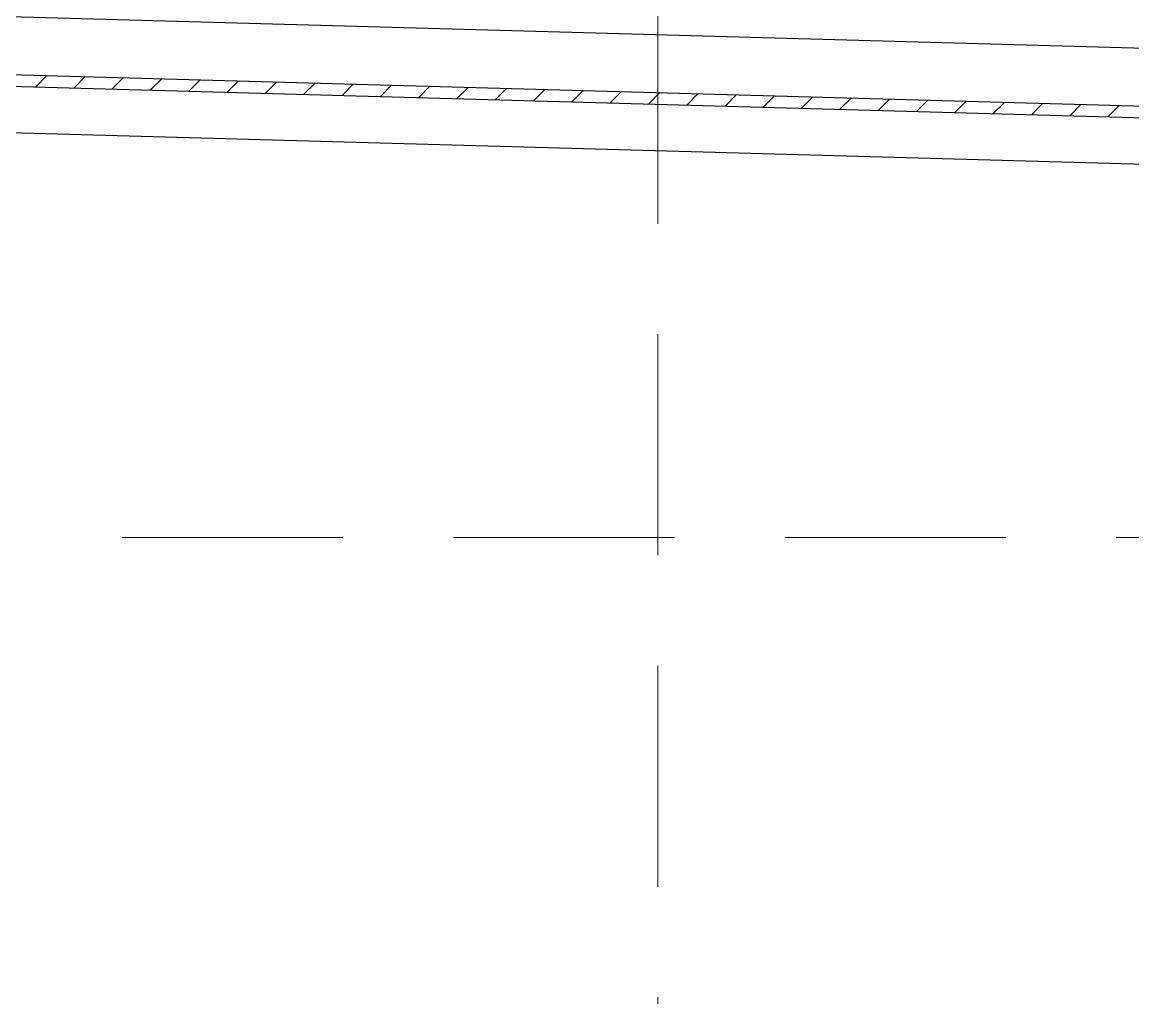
# Model space of a CAD drawing. Header units: inches. Extents: x 3312 to 5850, y 7905 to 11961.
# Drawn here: x 5409.8 to 5510.3, y 9954.3 to 10042.5 of the extents above; entities that cross this region are included whole.
import ezdxf

# ---------------------------------------------------------------- set-up
doc = ezdxf.new("R2010")
doc.units = ezdxf.units.IN
doc.header["$LTSCALE"] = 80
doc.header["$MEASUREMENT"] = 0
doc.linetypes.add('HIDDEN', pattern=[0.375, 0.25, -0.125])
for name, color, linetype in [('grid', 254, 'HIDDEN'), ('PAVING', 7, 'Continuous'), ('ROW', 7, 'Continuous')]:
    doc.layers.add(name, color=color, linetype=linetype)

msp = doc.modelspace()

# ---------------------------------------------------------------- linework, layer by layer
at = {"layer": 'grid', "color": 252, "linetype": 'HIDDEN', "lineweight": 0}
for p, q in [((5467.39, 8224.31), (5467.19, 11895.62)), ((3378.79, 9995.91), (5783.3, 9995.91))]:
    msp.add_line(p, q, dxfattribs=at)
at = {"layer": 'PAVING'}
msp.add_line((5316.24, 10045.66), (5519.65, 10039.96), dxfattribs=at)
at = {"layer": 'ROW'}
for p, q in [((5357.95, 10039.24), (5526.23, 10034.52)), ((5357.92, 10038.19), (5525.77, 10033.48)), ((5410.98, 10036.7), (5412, 10037.72)), ((5414.45, 10036.6), (5415.47, 10037.62)), ((5417.91, 10036.51), (5418.93, 10037.53)), ((5421.38, 10036.41), (5422.4, 10037.43)), ((5424.85, 10036.31), (5425.87, 10037.33)), ((5428.31, 10036.21), (5429.33, 10037.24)), ((5431.78, 10036.12), (5432.8, 10037.14)), ((5435.25, 10036.02), (5436.27, 10037.04)), ((5438.71, 10035.92), (5439.73, 10036.94)), ((5442.18, 10035.83), (5443.2, 10036.85)), ((5445.65, 10035.73), (5446.67, 10036.75)), ((5449.11, 10035.63), (5450.13, 10036.65)), ((5452.58, 10035.53), (5453.6, 10036.56)), ((5456.05, 10035.44), (5457.07, 10036.46)), ((5459.51, 10035.34), (5460.53, 10036.36)), ((5462.98, 10035.24), (5464, 10036.26)), ((5466.44, 10035.14), (5467.47, 10036.17)), ((5315.95, 10035.16), (5529.85, 10029.17)), ((5469.91, 10035.05), (5470.93, 10036.07)), ((5473.38, 10034.95), (5474.4, 10035.97)), ((5476.84, 10034.85), (5477.87, 10035.87)), ((5480.31, 10034.76), (5481.33, 10035.78)), ((5483.78, 10034.66), (5484.8, 10035.68)), ((5487.24, 10034.56), (5488.27, 10035.58)), ((5490.71, 10034.46), (5491.73, 10035.49)), ((5494.18, 10034.37), (5495.2, 10035.39)), ((5497.64, 10034.27), (5498.67, 10035.29)), ((5501.11, 10034.17), (5502.13, 10035.19)), ((5504.58, 10034.08), (5505.6, 10035.1)), ((5508.04, 10033.98), (5509.07, 10035))]:
    msp.add_line(p, q, dxfattribs=at)

doc.saveas('drawing.dxf')
